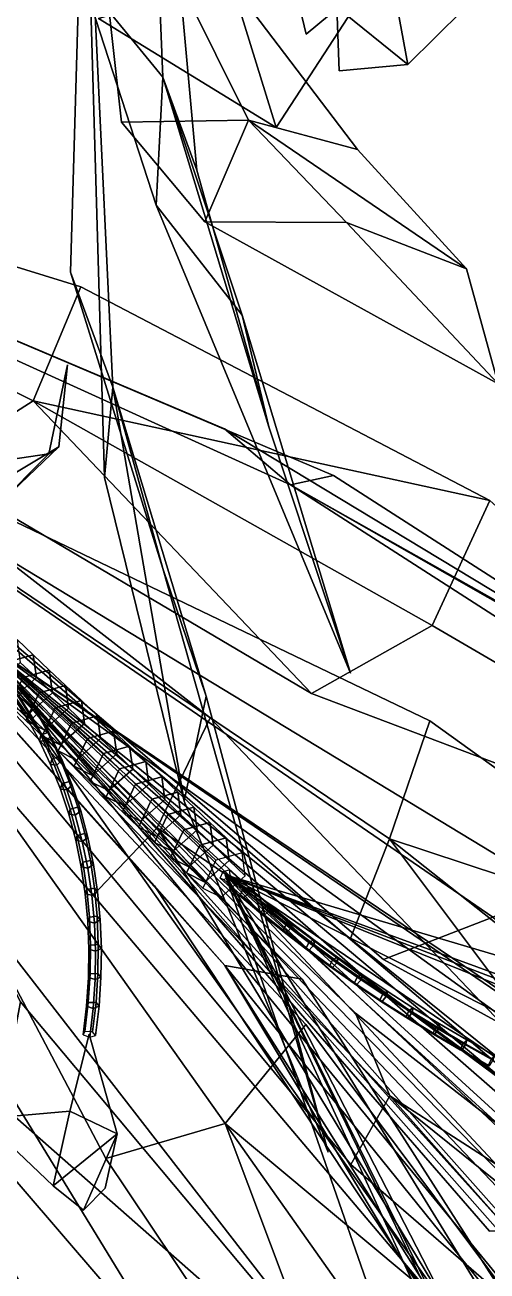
# Model space of a CAD drawing. Header units: metres. Extents: x -366 to 149, y -229 to 234.
# Drawn here: x -70.39 to -53.7, y -94.07 to -49.08 of the extents above; entities that cross this region are included whole.
import ezdxf

# ---------------------------------------------------------------- set-up
doc = ezdxf.new("R2010")
doc.units = ezdxf.units.M

msp = doc.modelspace()

# ---------------------------------------------------------------- linework, layer by layer
at = {"layer": 'coral-li_Intrnd', "color": 3}
for points in [[(-70.67, -71.2726, 577.8359), (-70.08979, -71.8225, 578.4525), (-71.0347, -72.08712, 579.1057), (-71.6149, -71.5372, 578.4891)], [(-70.558, -72.09415, 576.9979), (-69.9778, -72.644, 577.6146), (-70.08979, -71.8225, 578.4525), (-70.67, -71.2726, 577.8359)], [(-70.08979, -71.8225, 578.4525), (-69.5095, -72.3724, 579.0692), (-70.4544, -72.637, 579.7224), (-71.0347, -72.08712, 579.1057)], [(-69.9778, -72.644, 577.6146), (-69.3975, -73.1939, 578.2312), (-69.5095, -72.3724, 579.0692), (-70.08979, -71.8225, 578.4525)], [(-71.4327, -72.874, 577.1254), (-70.8524, -73.4239, 577.7421), (-69.9778, -72.644, 577.6146), (-70.558, -72.09415, 576.9979)], [(-69.5095, -72.3724, 579.0692), (-68.9292, -72.9224, 579.6858), (-69.8741, -73.1869, 580.339), (-70.4544, -72.637, 579.7224)], [(-69.3975, -73.1939, 578.2312), (-68.8173, -73.7438, 578.8478), (-68.9292, -72.9224, 579.6858), (-69.5095, -72.3724, 579.0692)], [(-70.4544, -72.637, 579.7224), (-69.8741, -73.1869, 580.339), (-70.3526, -74.1915, 579.8933), (-70.9329, -73.6416, 579.2767)], [(-70.8524, -73.4239, 577.7421), (-70.2722, -73.9738, 578.3587), (-69.3975, -73.1939, 578.2312), (-69.9778, -72.644, 577.6146)], [(-71.5131, -73.09177, 578.66), (-70.9329, -73.6416, 579.2767), (-70.2722, -73.9738, 578.3587), (-70.8524, -73.4239, 577.7421)], [(-69.8741, -73.1869, 580.339), (-69.2939, -73.7368, 580.9556), (-69.7724, -74.7415, 580.5099), (-70.3526, -74.1915, 579.8933)], [(-70.2722, -73.9738, 578.3587), (-69.6919, -74.5237, 578.9753), (-68.8173, -73.7438, 578.8478), (-69.3975, -73.1939, 578.2312)], [(-68.9292, -72.9224, 579.6858), (-68.349, -73.4723, 580.3024), (-69.2939, -73.7368, 580.9556), (-69.8741, -73.1869, 580.339)], [(-68.8173, -73.7438, 578.8478), (-68.237, -74.2937, 579.4645), (-68.349, -73.4723, 580.3024), (-68.9292, -72.9224, 579.6858)], [(-70.9329, -73.6416, 579.2767), (-70.3526, -74.1915, 579.8933), (-69.6919, -74.5237, 578.9753), (-70.2722, -73.9738, 578.3587)], [(-69.2939, -73.7368, 580.9556), (-68.7136, -74.2867, 581.5723), (-69.1921, -75.2914, 581.1266), (-69.7724, -74.7415, 580.5099)], [(-69.6919, -74.5237, 578.9753), (-69.1116, -75.07369, 579.592), (-68.237, -74.2937, 579.4645), (-68.8173, -73.7438, 578.8478)], [(-68.349, -73.4723, 580.3024), (-67.7687, -74.02222, 580.9191), (-68.7136, -74.2867, 581.5723), (-69.2939, -73.7368, 580.9556)], [(-68.237, -74.2937, 579.4645), (-67.6567, -74.8437, 580.0811), (-67.7687, -74.02222, 580.9191), (-68.349, -73.4723, 580.3024)], [(-70.3526, -74.1915, 579.8933), (-69.7724, -74.7415, 580.5099), (-69.1116, -75.07369, 579.592), (-69.6919, -74.5237, 578.9753)], [(-67.7687, -74.02222, 580.9191), (-67.1885, -74.5721, 581.5357), (-68.1334, -74.8366, 582.1889), (-68.7136, -74.2867, 581.5723)], [(-67.6567, -74.8437, 580.0811), (-67.07654, -75.3936, 580.6978), (-67.1885, -74.5721, 581.5357), (-67.7687, -74.02222, 580.9191)], [(-68.7136, -74.2867, 581.5723), (-68.1334, -74.8366, 582.1889), (-68.6118, -75.8413, 581.7432), (-69.1921, -75.2914, 581.1266)], [(-69.1116, -75.07369, 579.592), (-68.5314, -75.6236, 580.2086), (-67.6567, -74.8437, 580.0811), (-68.237, -74.2937, 579.4645)], [(-67.1885, -74.5721, 581.5357), (-66.6082, -75.122, 582.1523), (-67.5531, -75.3865, 582.8055), (-68.1334, -74.8366, 582.1889)], [(-67.07654, -75.3936, 580.6978), (-66.4962, -75.9435, 581.3144), (-66.6082, -75.122, 582.1523), (-67.1885, -74.5721, 581.5357)], [(-69.7724, -74.7415, 580.5099), (-69.1921, -75.2914, 581.1266), (-68.5314, -75.6236, 580.2086), (-69.1116, -75.07369, 579.592)], [(-68.1334, -74.8366, 582.1889), (-67.5531, -75.3865, 582.8055), (-68.03164, -76.3912, 582.3599), (-68.6118, -75.8413, 581.7432)], [(-68.5314, -75.6236, 580.2086), (-67.9511, -76.1735, 580.8253), (-67.07654, -75.3936, 580.6978), (-67.6567, -74.8437, 580.0811)], [(-66.6082, -75.122, 582.1523), (-66.02802, -75.6719, 582.769), (-66.9729, -75.9365, 583.4222), (-67.5531, -75.3865, 582.8055)], [(-66.4962, -75.9435, 581.3144), (-65.916, -76.4934, 581.931), (-66.02802, -75.6719, 582.769), (-66.6082, -75.122, 582.1523)], [(-69.1921, -75.2914, 581.1266), (-68.6118, -75.8413, 581.7432), (-67.9511, -76.1735, 580.8253), (-68.5314, -75.6236, 580.2086)], [(-67.5531, -75.3865, 582.8055), (-66.9729, -75.9365, 583.4222), (-67.4513, -76.9411, 582.9765), (-68.03164, -76.3912, 582.3599)], [(-67.9511, -76.1735, 580.8253), (-67.3709, -76.7234, 581.4419), (-66.4962, -75.9435, 581.3144), (-67.07654, -75.3936, 580.6978)], [(-68.6118, -75.8413, 581.7432), (-68.03164, -76.3912, 582.3599), (-67.3709, -76.7234, 581.4419), (-67.9511, -76.1735, 580.8253)], [(-66.9729, -75.9365, 583.4222), (-66.3926, -76.4864, 584.0388), (-66.8711, -77.491, 583.5931), (-67.4513, -76.9411, 582.9765)], [(-67.3709, -76.7234, 581.4419), (-66.7906, -77.2733, 582.0585), (-65.916, -76.4934, 581.931), (-66.4962, -75.9435, 581.3144)], [(-66.02802, -75.6719, 582.769), (-65.4477, -76.2218, 583.3856), (-66.3926, -76.4864, 584.0388), (-66.9729, -75.9365, 583.4222)], [(-65.916, -76.4934, 581.931), (-65.3357, -77.04335, 582.5477), (-65.4477, -76.2218, 583.3856), (-66.02802, -75.6719, 582.769)], [(-68.03164, -76.3912, 582.3599), (-67.4513, -76.9411, 582.9765), (-66.7906, -77.2733, 582.0585), (-67.3709, -76.7234, 581.4419)], [(-65.4477, -76.2218, 583.3856), (-64.8675, -76.7717, 584.0023), (-65.8124, -77.03632, 584.6555), (-66.3926, -76.4864, 584.0388)], [(-65.3357, -77.04335, 582.5477), (-64.7555, -77.5932, 583.1643), (-64.8675, -76.7717, 584.0023), (-65.4477, -76.2218, 583.3856)], [(-66.3926, -76.4864, 584.0388), (-65.8124, -77.03632, 584.6555), (-66.2908, -78.04097, 584.2098), (-66.8711, -77.491, 583.5931)], [(-66.7906, -77.2733, 582.0585), (-66.2104, -77.8232, 582.6752), (-65.3357, -77.04335, 582.5477), (-65.916, -76.4934, 581.931)], [(-64.8675, -76.7717, 584.0023), (-64.2872, -77.3216, 584.6189), (-65.2321, -77.5862, 585.2721), (-65.8124, -77.03632, 584.6555)], [(-64.7555, -77.5932, 583.1643), (-64.1752, -78.1431, 583.7809), (-64.2872, -77.3216, 584.6189), (-64.8675, -76.7717, 584.0023)], [(-67.4513, -76.9411, 582.9765), (-66.8711, -77.491, 583.5931), (-66.2104, -77.8232, 582.6752), (-66.7906, -77.2733, 582.0585)], [(-65.8124, -77.03632, 584.6555), (-65.2321, -77.5862, 585.2721), (-65.7106, -78.5908, 584.8264), (-66.2908, -78.04097, 584.2098)], [(-66.2104, -77.8232, 582.6752), (-65.6301, -78.3731, 583.2918), (-64.7555, -77.5932, 583.1643), (-65.3357, -77.04335, 582.5477)], [(-64.2872, -77.3216, 584.6189), (-63.707, -77.8716, 585.2355), (-64.6519, -78.1361, 585.8887), (-65.2321, -77.5862, 585.2721)], [(-64.1752, -78.1431, 583.7809), (-63.595, -78.693, 584.3976), (-63.707, -77.8716, 585.2355), (-64.2872, -77.3216, 584.6189)], [(-66.8711, -77.491, 583.5931), (-66.2908, -78.04097, 584.2098), (-65.6301, -78.3731, 583.2918), (-66.2104, -77.8232, 582.6752)], [(-65.2321, -77.5862, 585.2721), (-64.6519, -78.1361, 585.8887), (-65.1303, -79.1407, 585.4431), (-65.7106, -78.5908, 584.8264)], [(-65.6301, -78.3731, 583.2918), (-65.04992, -78.923, 583.9084), (-64.1752, -78.1431, 583.7809), (-64.7555, -77.5932, 583.1643)], [(-66.2908, -78.04097, 584.2098), (-65.7106, -78.5908, 584.8264), (-65.04992, -78.923, 583.9084), (-65.6301, -78.3731, 583.2918)], [(-64.6519, -78.1361, 585.8887), (-64.07166, -78.686, 586.5054), (-64.5501, -79.6907, 586.0597), (-65.1303, -79.1407, 585.4431)], [(-65.04992, -78.923, 583.9084), (-64.4696, -79.4729, 584.5251), (-63.595, -78.693, 584.3976), (-64.1752, -78.1431, 583.7809)], [(-63.707, -77.8716, 585.2355), (-63.1267, -78.4215, 585.8522), (-64.07166, -78.686, 586.5054), (-64.6519, -78.1361, 585.8887)], [(-63.595, -78.693, 584.3976), (-63.01476, -79.243, 585.0142), (-63.1267, -78.4215, 585.8522), (-63.707, -77.8716, 585.2355)], [(-65.7106, -78.5908, 584.8264), (-65.1303, -79.1407, 585.4431), (-64.4696, -79.4729, 584.5251), (-65.04992, -78.923, 583.9084)], [(-64.07166, -78.686, 586.5054), (-63.4914, -79.2359, 587.122), (-63.9698, -80.2406, 586.6763), (-64.5501, -79.6907, 586.0597)], [(-64.4696, -79.4729, 584.5251), (-63.8894, -80.0229, 585.1417), (-63.01476, -79.243, 585.0142), (-63.595, -78.693, 584.3976)], [(-63.1267, -78.4215, 585.8522), (-62.5464, -78.9714, 586.4688), (-63.4914, -79.2359, 587.122), (-64.07166, -78.686, 586.5054)], [(-63.01476, -79.243, 585.0142), (-62.4345, -79.7929, 585.6309), (-62.5464, -78.9714, 586.4688), (-63.1267, -78.4215, 585.8522)], [(-65.1303, -79.1407, 585.4431), (-64.5501, -79.6907, 586.0597), (-63.8894, -80.0229, 585.1417), (-64.4696, -79.4729, 584.5251)], [(-63.8894, -80.0229, 585.1417), (-63.3091, -80.5728, 585.7584), (-62.4345, -79.7929, 585.6309), (-63.01476, -79.243, 585.0142)], [(-64.5501, -79.6907, 586.0597), (-63.9698, -80.2406, 586.6763), (-63.3091, -80.5728, 585.7584), (-63.8894, -80.0229, 585.1417)]]:
    msp.add_3dface(points, dxfattribs=at)
at = {"layer": 'coral-li_Leaf', "color": 3}
for points in [[(-60.2388, -49.4139, 459.0609), (-58.1954, -47.7212, 465.1097), (-61.4008, -44.5417, 462.4801)], [(-60.2388, -49.4139, 459.0609), (-61.4008, -44.5417, 462.4801), (-58.1954, -47.7212, 465.1097)], [(-59.1251, -48.4351, 470.1806), (-56.565, -50.5061, 470.4707), (-57.3336, -46.3254, 471.5539)], [(-59.1251, -48.4351, 470.1806), (-57.3336, -46.3254, 471.5539), (-56.565, -50.5061, 470.4707)], [(-57.3336, -46.3254, 471.5539), (-56.565, -50.5061, 470.4707), (-54.5665, -48.5393, 471.1209)], [(-57.3336, -46.3254, 471.5539), (-54.5665, -48.5393, 471.1209), (-56.565, -50.5061, 470.4707)], [(-59.04456, -50.7412, 467.1151), (-56.565, -50.5061, 470.4707), (-59.1251, -48.4351, 470.1806)], [(-59.04456, -50.7412, 467.1151), (-59.1251, -48.4351, 470.1806), (-56.565, -50.5061, 470.4707)], [(-68.8495, -61.3504, 585.2458), (-69.1707, -64.314, 587.3844), (-69.5267, -64.5682, 584.5156)], [(-68.8495, -61.3504, 585.2458), (-69.5267, -64.5682, 584.5156), (-69.1707, -64.314, 587.3844)], [(-71.4073, -66.4395, 585.0803), (-69.1707, -64.314, 587.3844), (-71.255, -65.5593, 588.0844)], [(-71.4073, -66.4395, 585.0803), (-71.255, -65.5593, 588.0844), (-69.1707, -64.314, 587.3844)], [(-69.5267, -64.5682, 584.5156), (-69.1707, -64.314, 587.3844), (-71.4073, -66.4395, 585.0803)], [(-69.5267, -64.5682, 584.5156), (-71.4073, -66.4395, 585.0803), (-69.1707, -64.314, 587.3844)], [(-69.5267, -64.5682, 584.5156), (-71.4073, -66.4395, 585.0803), (-71.9766, -64.9204, 581.4937)], [(-69.5267, -64.5682, 584.5156), (-71.9766, -64.9204, 581.4937), (-71.4073, -66.4395, 585.0803)], [(-68.7695, -88.297, 589.7798), (-67.06396, -89.1099, 587.9804), (-68.06624, -85.5118, 587.3576)], [(-68.7695, -88.297, 589.7798), (-68.06624, -85.5118, 587.3576), (-67.06396, -89.1099, 587.9804)], [(-71.9269, -88.5757, 590.4524), (-69.3697, -90.993, 590.1849), (-68.7695, -88.297, 589.7798)], [(-71.9269, -88.5757, 590.4524), (-68.7695, -88.297, 589.7798), (-69.3697, -90.993, 590.1849)], [(-68.7695, -88.297, 589.7798), (-69.3697, -90.993, 590.1849), (-67.06396, -89.1099, 587.9804)], [(-68.7695, -88.297, 589.7798), (-67.06396, -89.1099, 587.9804), (-69.3697, -90.993, 590.1849)], [(-67.06396, -89.1099, 587.9804), (-69.3697, -90.993, 590.1849), (-68.279, -91.8608, 588.1935)], [(-67.06396, -89.1099, 587.9804), (-68.279, -91.8608, 588.1935), (-69.3697, -90.993, 590.1849)], [(-68.279, -91.8608, 588.1935), (-67.492, -91.07209, 585.4099), (-67.06396, -89.1099, 587.9804)], [(-68.279, -91.8608, 588.1935), (-67.06396, -89.1099, 587.9804), (-67.492, -91.07209, 585.4099)]]:
    msp.add_3dface(points, dxfattribs=at)
at = {"layer": 'coral-li_Mrstm', "color": 3}
for points in [[(-73.00179, -51.4173, 488.0922), (-76.3742, -52.9834, 485.5455), (-66.1579, -32.6034, 451.2766)], [(-73.00179, -51.4173, 488.0922), (-66.1579, -32.6034, 451.2766), (-76.3742, -52.9834, 485.5455)], [(-66.1579, -32.6034, 451.2766), (-70.5356, -47.7057, 489.248), (-73.00179, -51.4173, 488.0922)], [(-66.1579, -32.6034, 451.2766), (-73.00179, -51.4173, 488.0922), (-70.5356, -47.7057, 489.248)], [(-66.1579, -32.6034, 451.2766), (-68.2975, -47.434, 489.5461), (-65.4156, -50.9718, 488.9361)], [(-66.1579, -32.6034, 451.2766), (-65.4156, -50.9718, 488.9361), (-68.2975, -47.434, 489.5461)], [(-65.4156, -50.9718, 488.9361), (-64.1867, -54.3221, 486.1835), (-66.1579, -32.6034, 451.2766)], [(-65.4156, -50.9718, 488.9361), (-66.1579, -32.6034, 451.2766), (-64.1867, -54.3221, 486.1835)], [(-80.3728, -49.8731, 513.2079), (-82.2827, -45.8506, 512.513), (-68.236, -40.6072, 474.1819)], [(-80.3728, -49.8731, 513.2079), (-68.236, -40.6072, 474.1819), (-82.2827, -45.8506, 512.513)], [(-78.3357, -60.3917, 509.7172), (-82.2043, -60.4831, 507.4071), (-68.236, -40.6072, 474.1819)], [(-78.3357, -60.3917, 509.7172), (-68.236, -40.6072, 474.1819), (-82.2043, -60.4831, 507.4071)], [(-68.236, -40.6072, 474.1819), (-76.5679, -52.4059, 512.6584), (-80.3728, -49.8731, 513.2079)], [(-68.236, -40.6072, 474.1819), (-80.3728, -49.8731, 513.2079), (-76.5679, -52.4059, 512.6584)], [(-68.236, -40.6072, 474.1819), (-74.7082, -57.8304, 510.9317), (-78.3357, -60.3917, 509.7172)], [(-68.236, -40.6072, 474.1819), (-78.3357, -60.3917, 509.7172), (-74.7082, -57.8304, 510.9317)], [(-68.236, -40.6072, 474.1819), (-71.7676, -49.1833, 514.22), (-70.5282, -45.03716, 515.7909)], [(-68.236, -40.6072, 474.1819), (-70.5282, -45.03716, 515.7909), (-71.7676, -49.1833, 514.22)], [(-68.236, -40.6072, 474.1819), (-68.7412, -58.01104, 511.4099), (-67.2131, -62.1547, 510.1103)], [(-68.236, -40.6072, 474.1819), (-67.2131, -62.1547, 510.1103), (-68.7412, -58.01104, 511.4099)], [(-68.236, -40.6072, 474.1819), (-66.8964, -52.5861, 513.4729), (-62.3149, -52.5218, 513.9207)], [(-68.236, -40.6072, 474.1819), (-62.3149, -52.5218, 513.9207), (-66.8964, -52.5861, 513.4729)], [(-62.3149, -52.5218, 513.9207), (-58.3842, -53.5729, 511.9828), (-68.236, -40.6072, 474.1819)], [(-62.3149, -52.5218, 513.9207), (-68.236, -40.6072, 474.1819), (-58.3842, -53.5729, 511.9828)], [(-67.2131, -62.1547, 510.1103), (-67.5179, -65.4167, 507.0156), (-68.236, -40.6072, 474.1819)], [(-67.2131, -62.1547, 510.1103), (-68.236, -40.6072, 474.1819), (-67.5179, -65.4167, 507.0156)], [(-68.2975, -47.434, 489.5461), (-65.6529, -55.5824, 510.6965), (-65.4156, -50.9718, 488.9361)], [(-68.2975, -47.434, 489.5461), (-65.4156, -50.9718, 488.9361), (-65.6529, -55.5824, 510.6965)], [(-67.7336, -48.8467, 512.8614), (-61.3188, -52.7794, 546.1642), (-62.9606, -47.4474, 514.0696)], [(-67.7336, -48.8467, 512.8614), (-62.9606, -47.4474, 514.0696), (-61.3188, -52.7794, 546.1642)], [(-62.9606, -47.4474, 514.0696), (-61.3188, -52.7794, 546.1642), (-58.03268, -47.7307, 512.7156)], [(-62.9606, -47.4474, 514.0696), (-58.03268, -47.7307, 512.7156), (-61.3188, -52.7794, 546.1642)], [(-93.856, -50.6652, 553.7053), (-68.3681, -58.5329, 584.9709), (-70.09365, -62.6559, 586.0745)], [(-93.856, -50.6652, 553.7053), (-70.09365, -62.6559, 586.0745), (-68.3681, -58.5329, 584.9709)], [(-70.09365, -62.6559, 586.0745), (-73.8574, -65.06144, 586.6732), (-93.856, -50.6652, 553.7053)], [(-70.09365, -62.6559, 586.0745), (-93.856, -50.6652, 553.7053), (-73.8574, -65.06144, 586.6732)], [(-93.856, -50.6652, 553.7053), (-67.9301, -80.4984, 564.9705), (-65.6093, -78.06415, 568.1141)], [(-93.856, -50.6652, 553.7053), (-65.6093, -78.06415, 568.1141), (-67.9301, -80.4984, 564.9705)], [(-65.6093, -78.06415, 568.1141), (-63.6992, -74.09329, 569.0602), (-93.856, -50.6652, 553.7053)], [(-65.6093, -78.06415, 568.1141), (-93.856, -50.6652, 553.7053), (-63.6992, -74.09329, 569.0602)], [(-93.856, -50.6652, 553.7053), (-59.2478, -65.3514, 570.3082), (-60.7969, -65.6782, 574.6312)], [(-93.856, -50.6652, 553.7053), (-60.7969, -65.6782, 574.6312), (-59.2478, -65.3514, 570.3082)], [(-60.7969, -65.6782, 574.6312), (-63.182, -63.659, 577.8785), (-93.856, -50.6652, 553.7053)], [(-60.7969, -65.6782, 574.6312), (-93.856, -50.6652, 553.7053), (-63.182, -63.659, 577.8785)], [(-65.6529, -55.5824, 510.6965), (-62.5447, -59.5648, 509.8731), (-65.4156, -50.9718, 488.9361)], [(-65.6529, -55.5824, 510.6965), (-65.4156, -50.9718, 488.9361), (-62.5447, -59.5648, 509.8731)], [(-65.4156, -50.9718, 488.9361), (-62.5447, -59.5648, 509.8731), (-61.5807, -63.5841, 506.8541)], [(-65.4156, -50.9718, 488.9361), (-61.5807, -63.5841, 506.8541), (-62.5447, -59.5648, 509.8731)], [(-65.4156, -50.9718, 488.9361), (-61.5807, -63.5841, 506.8541), (-64.1867, -54.3221, 486.1835)], [(-65.4156, -50.9718, 488.9361), (-64.1867, -54.3221, 486.1835), (-61.5807, -63.5841, 506.8541)], [(-66.8964, -52.5861, 513.4729), (-63.8884, -56.1855, 535.8052), (-62.3149, -52.5218, 513.9207)], [(-66.8964, -52.5861, 513.4729), (-62.3149, -52.5218, 513.9207), (-63.8884, -56.1855, 535.8052)], [(-63.8884, -56.1855, 535.8052), (-58.7819, -56.2155, 536.1539), (-62.3149, -52.5218, 513.9207)], [(-63.8884, -56.1855, 535.8052), (-62.3149, -52.5218, 513.9207), (-58.7819, -56.2155, 536.1539)], [(-62.3149, -52.5218, 513.9207), (-58.7819, -56.2155, 536.1539), (-54.438, -57.8832, 534.0214)], [(-62.3149, -52.5218, 513.9207), (-54.438, -57.8832, 534.0214), (-58.7819, -56.2155, 536.1539)], [(-62.3149, -52.5218, 513.9207), (-54.438, -57.8832, 534.0214), (-58.3842, -53.5729, 511.9828)], [(-62.3149, -52.5218, 513.9207), (-58.3842, -53.5729, 511.9828), (-54.438, -57.8832, 534.0214)], [(-65.6529, -55.5824, 510.6965), (-58.6382, -72.4774, 539.5243), (-62.5447, -59.5648, 509.8731)], [(-65.6529, -55.5824, 510.6965), (-62.5447, -59.5648, 509.8731), (-58.6382, -72.4774, 539.5243)], [(-63.8884, -56.1855, 535.8052), (-53.3056, -62.03422, 567.7346), (-58.7819, -56.2155, 536.1539)], [(-63.8884, -56.1855, 535.8052), (-58.7819, -56.2155, 536.1539), (-53.3056, -62.03422, 567.7346)], [(-58.7819, -56.2155, 536.1539), (-53.3056, -62.03422, 567.7346), (-54.438, -57.8832, 534.0214)], [(-58.7819, -56.2155, 536.1539), (-54.438, -57.8832, 534.0214), (-53.3056, -62.03422, 567.7346)], [(-68.7412, -58.01104, 511.4099), (-65.4122, -68.7027, 531.293), (-67.2131, -62.1547, 510.1103)], [(-68.7412, -58.01104, 511.4099), (-67.2131, -62.1547, 510.1103), (-65.4122, -68.7027, 531.293)], [(-68.3681, -58.5329, 584.9709), (-53.6034, -66.2499, 600.5652), (-70.09365, -62.6559, 586.0745)], [(-68.3681, -58.5329, 584.9709), (-70.09365, -62.6559, 586.0745), (-53.6034, -66.2499, 600.5652)], [(-62.5447, -59.5648, 509.8731), (-58.6382, -72.4774, 539.5243), (-61.5807, -63.5841, 506.8541)], [(-62.5447, -59.5648, 509.8731), (-61.5807, -63.5841, 506.8541), (-58.6382, -72.4774, 539.5243)], [(-82.6214, -61.3124, 565.6448), (-57.4443, -82.8174, 589.9907), (-53.4905, -81.2939, 588.1906)], [(-82.6214, -61.3124, 565.6448), (-53.4905, -81.2939, 588.1906), (-57.4443, -82.8174, 589.9907)], [(-53.4905, -81.2939, 588.1906), (-51.2843, -80.3074, 584.3865), (-82.6214, -61.3124, 565.6448)], [(-53.4905, -81.2939, 588.1906), (-82.6214, -61.3124, 565.6448), (-51.2843, -80.3074, 584.3865)], [(-82.6214, -61.3124, 565.6448), (-58.6506, -82.08884, 591.7755), (-57.2276, -78.4639, 594.231)], [(-82.6214, -61.3124, 565.6448), (-57.2276, -78.4639, 594.231), (-58.6506, -82.08884, 591.7755)], [(-57.2276, -78.4639, 594.231), (-55.7686, -74.2036, 594.0493), (-82.6214, -61.3124, 565.6448)], [(-57.2276, -78.4639, 594.231), (-82.6214, -61.3124, 565.6448), (-55.7686, -74.2036, 594.0493)], [(-82.6214, -61.3124, 565.6448), (-60.3746, -83.5338, 592.1091), (-63.165, -83.03976, 595.7373)], [(-82.6214, -61.3124, 565.6448), (-63.165, -83.03976, 595.7373), (-60.3746, -83.5338, 592.1091)], [(-63.165, -83.03976, 595.7373), (-65.7124, -80.1627, 598.0921), (-82.6214, -61.3124, 565.6448)], [(-63.165, -83.03976, 595.7373), (-82.6214, -61.3124, 565.6448), (-65.7124, -80.1627, 598.0921)], [(-82.6214, -61.3124, 565.6448), (-60.2499, -85.169, 590.5336), (-63.1529, -88.7405, 590.642)], [(-82.6214, -61.3124, 565.6448), (-63.1529, -88.7405, 590.642), (-60.2499, -85.169, 590.5336)], [(-63.1529, -88.7405, 590.642), (-67.4665, -90.00495, 590.9656), (-82.6214, -61.3124, 565.6448)], [(-63.1529, -88.7405, 590.642), (-82.6214, -61.3124, 565.6448), (-67.4665, -90.00495, 590.9656)], [(-82.6214, -61.3124, 565.6448), (-58.4477, -84.7498, 589.2115), (-57.2078, -87.7411, 585.939)], [(-82.6214, -61.3124, 565.6448), (-57.2078, -87.7411, 585.939), (-58.4477, -84.7498, 589.2115)], [(-57.2078, -87.7411, 585.939), (-58.6232, -90.2206, 582.452), (-82.6214, -61.3124, 565.6448)], [(-57.2078, -87.7411, 585.939), (-82.6214, -61.3124, 565.6448), (-58.6232, -90.2206, 582.452)], [(-67.2131, -62.1547, 510.1103), (-64.6413, -77.1067, 526.3784), (-67.5179, -65.4167, 507.0156)], [(-67.2131, -62.1547, 510.1103), (-67.5179, -65.4167, 507.0156), (-64.6413, -77.1067, 526.3784)], [(-65.4122, -68.7027, 531.293), (-63.8412, -73.3133, 529.7203), (-67.2131, -62.1547, 510.1103)], [(-65.4122, -68.7027, 531.293), (-67.2131, -62.1547, 510.1103), (-63.8412, -73.3133, 529.7203)], [(-67.2131, -62.1547, 510.1103), (-63.8412, -73.3133, 529.7203), (-64.6413, -77.1067, 526.3784)], [(-67.2131, -62.1547, 510.1103), (-64.6413, -77.1067, 526.3784), (-63.8412, -73.3133, 529.7203)], [(-70.09365, -62.6559, 586.0745), (-60.04565, -73.2158, 602.8778), (-73.8574, -65.06144, 586.6732)], [(-70.09365, -62.6559, 586.0745), (-73.8574, -65.06144, 586.6732), (-60.04565, -73.2158, 602.8778)], [(-53.6034, -66.2499, 600.5652), (-55.6868, -70.7599, 601.7972), (-70.09365, -62.6559, 586.0745)], [(-53.6034, -66.2499, 600.5652), (-70.09365, -62.6559, 586.0745), (-55.6868, -70.7599, 601.7972)], [(-70.09365, -62.6559, 586.0745), (-55.6868, -70.7599, 601.7972), (-60.04565, -73.2158, 602.8778)], [(-70.09365, -62.6559, 586.0745), (-60.04565, -73.2158, 602.8778), (-55.6868, -70.7599, 601.7972)], [(-60.7969, -65.6782, 574.6312), (-46.4063, -73.7978, 589.5245), (-63.182, -63.659, 577.8785)], [(-60.7969, -65.6782, 574.6312), (-63.182, -63.659, 577.8785), (-46.4063, -73.7978, 589.5245)], [(-59.2478, -65.3514, 570.3082), (-42.2837, -76.2314, 581.0124), (-60.7969, -65.6782, 574.6312)], [(-59.2478, -65.3514, 570.3082), (-60.7969, -65.6782, 574.6312), (-42.2837, -76.2314, 581.0124)], [(-42.2837, -76.2314, 581.0124), (-44.06187, -76.4229, 585.8082), (-60.7969, -65.6782, 574.6312)], [(-42.2837, -76.2314, 581.0124), (-60.7969, -65.6782, 574.6312), (-44.06187, -76.4229, 585.8082)], [(-60.7969, -65.6782, 574.6312), (-44.06187, -76.4229, 585.8082), (-46.4063, -73.7978, 589.5245)], [(-60.7969, -65.6782, 574.6312), (-46.4063, -73.7978, 589.5245), (-44.06187, -76.4229, 585.8082)], [(-53.6034, -66.2499, 600.5652), (-35.6667, -82.4356, 624.6897), (-55.6868, -70.7599, 601.7972)], [(-53.6034, -66.2499, 600.5652), (-55.6868, -70.7599, 601.7972), (-35.6667, -82.4356, 624.6897)], [(-65.4122, -68.7027, 531.293), (-59.4427, -89.7763, 557.4838), (-63.8412, -73.3133, 529.7203)], [(-65.4122, -68.7027, 531.293), (-63.8412, -73.3133, 529.7203), (-59.4427, -89.7763, 557.4838)], [(-72.4373, -70.964, 576.468), (-45.8169, -93.2867, 598.4252), (-46.8783, -91.5283, 602.5454)], [(-72.4373, -70.964, 576.468), (-46.8783, -91.5283, 602.5454), (-45.8169, -93.2867, 598.4252)], [(-46.8783, -91.5283, 602.5454), (-47.8071, -87.7645, 604.8436), (-72.4373, -70.964, 576.468)], [(-46.8783, -91.5283, 602.5454), (-72.4373, -70.964, 576.468), (-47.8071, -87.7645, 604.8436)], [(-72.4373, -70.964, 576.468), (-46.3768, -89.7876, 602.0726), (-49.4861, -92.4546, 604.1733)], [(-72.4373, -70.964, 576.468), (-49.4861, -92.4546, 604.1733), (-46.3768, -89.7876, 602.0726)], [(-49.4861, -92.4546, 604.1733), (-53.6144, -92.6256, 605.9731), (-72.4373, -70.964, 576.468)], [(-49.4861, -92.4546, 604.1733), (-72.4373, -70.964, 576.468), (-53.6144, -92.6256, 605.9731)], [(-72.4373, -70.964, 576.468), (-50.468, -91.00504, 604.8367), (-50.6089, -95.1459, 602.8298)], [(-72.4373, -70.964, 576.468), (-50.6089, -95.1459, 602.8298), (-50.468, -91.00504, 604.8367)], [(-50.6089, -95.1459, 602.8298), (-53.2011, -98.1347, 600.6713), (-72.4373, -70.964, 576.468)], [(-50.6089, -95.1459, 602.8298), (-72.4373, -70.964, 576.468), (-53.2011, -98.1347, 600.6713)], [(-72.4373, -70.964, 576.468), (-52.4748, -95.2679, 602.9235), (-48.7054, -95.9081, 600.359)], [(-72.4373, -70.964, 576.468), (-48.7054, -95.9081, 600.359), (-52.4748, -95.2679, 602.9235)], [(-48.7054, -95.9081, 600.359), (-47.1344, -96.7298, 596.2156), (-72.4373, -70.964, 576.468)], [(-48.7054, -95.9081, 600.359), (-72.4373, -70.964, 576.468), (-47.1344, -96.7298, 596.2156)], [(-72.4373, -70.964, 576.468), (-49.6426, -96.7249, 598.959), (-46.3885, -93.6949, 600.1525)], [(-72.4373, -70.964, 576.468), (-46.3885, -93.6949, 600.1525), (-49.6426, -96.7249, 598.959)], [(-46.3885, -93.6949, 600.1525), (-43.7418, -90.3393, 598.7221), (-72.4373, -70.964, 576.468)], [(-46.3885, -93.6949, 600.1525), (-72.4373, -70.964, 576.468), (-43.7418, -90.3393, 598.7221)], [(-55.6868, -70.7599, 601.7972), (-35.6667, -82.4356, 624.6897), (-60.04565, -73.2158, 602.8778)], [(-55.6868, -70.7599, 601.7972), (-60.04565, -73.2158, 602.8778), (-35.6667, -82.4356, 624.6897)], [(-63.8412, -73.3133, 529.7203), (-59.4427, -89.7763, 557.4838), (-64.6413, -77.1067, 526.3784)], [(-63.8412, -73.3133, 529.7203), (-64.6413, -77.1067, 526.3784), (-59.4427, -89.7763, 557.4838)], [(-65.6093, -78.06415, 568.1141), (-49.5071, -88.9745, 578.908), (-63.6992, -74.09329, 569.0602)], [(-65.6093, -78.06415, 568.1141), (-63.6992, -74.09329, 569.0602), (-49.5071, -88.9745, 578.908)], [(-57.2276, -78.4639, 594.231), (-43.5586, -82.9748, 611.1909), (-55.7686, -74.2036, 594.0493)], [(-57.2276, -78.4639, 594.231), (-55.7686, -74.2036, 594.0493), (-43.5586, -82.9748, 611.1909)], [(-67.9301, -80.4984, 564.9705), (-54.6208, -96.2117, 574.8034), (-65.6093, -78.06415, 568.1141)], [(-67.9301, -80.4984, 564.9705), (-65.6093, -78.06415, 568.1141), (-54.6208, -96.2117, 574.8034)], [(-54.6208, -96.2117, 574.8034), (-52.01594, -93.3753, 578.175), (-65.6093, -78.06415, 568.1141)], [(-54.6208, -96.2117, 574.8034), (-65.6093, -78.06415, 568.1141), (-52.01594, -93.3753, 578.175)], [(-65.6093, -78.06415, 568.1141), (-52.01594, -93.3753, 578.175), (-49.5071, -88.9745, 578.908)], [(-65.6093, -78.06415, 568.1141), (-49.5071, -88.9745, 578.908), (-52.01594, -93.3753, 578.175)], [(-58.6506, -82.08884, 591.7755), (-47.2577, -91.7501, 609.0264), (-57.2276, -78.4639, 594.231)], [(-58.6506, -82.08884, 591.7755), (-57.2276, -78.4639, 594.231), (-47.2577, -91.7501, 609.0264)], [(-47.2577, -91.7501, 609.0264), (-45.6292, -87.6377, 611.6021), (-57.2276, -78.4639, 594.231)], [(-47.2577, -91.7501, 609.0264), (-57.2276, -78.4639, 594.231), (-45.6292, -87.6377, 611.6021)], [(-57.2276, -78.4639, 594.231), (-45.6292, -87.6377, 611.6021), (-43.5586, -82.9748, 611.1909)], [(-57.2276, -78.4639, 594.231), (-43.5586, -82.9748, 611.1909), (-45.6292, -87.6377, 611.6021)], [(-63.1533, -79.7626, 586.3342), (-39.04503, -86.9124, 618.8418), (-40.5354, -91.1799, 619.7148)], [(-63.1533, -79.7626, 586.3342), (-40.5354, -91.1799, 619.7148), (-39.04503, -86.9124, 618.8418)], [(-40.5354, -91.1799, 619.7148), (-44.1477, -93.8584, 620.0117), (-63.1533, -79.7626, 586.3342)], [(-40.5354, -91.1799, 619.7148), (-63.1533, -79.7626, 586.3342), (-44.1477, -93.8584, 620.0117)], [(-63.1533, -79.7626, 586.3342), (-53.424, -99.8208, 620.8607), (-51.07893, -103.2482, 618.8738)], [(-63.1533, -79.7626, 586.3342), (-51.07893, -103.2482, 618.8738), (-53.424, -99.8208, 620.8607)], [(-51.07893, -103.2482, 618.8738), (-50.9841, -106.1824, 615.4543), (-63.1533, -79.7626, 586.3342)], [(-51.07893, -103.2482, 618.8738), (-63.1533, -79.7626, 586.3342), (-50.9841, -106.1824, 615.4543)], [(-63.1533, -79.7626, 586.3342), (-51.4925, -113.3107, 607.0133), (-46.9523, -112.6895, 606.5713)], [(-63.1533, -79.7626, 586.3342), (-46.9523, -112.6895, 606.5713), (-51.4925, -113.3107, 607.0133)], [(-46.9523, -112.6895, 606.5713), (-43.6244, -111.5259, 603.7638), (-63.1533, -79.7626, 586.3342)], [(-46.9523, -112.6895, 606.5713), (-63.1533, -79.7626, 586.3342), (-43.6244, -111.5259, 603.7638)], [(-63.1533, -79.7626, 586.3342), (-35.9017, -108.8654, 596.3069), (-33.82, -106.5443, 599.6942)], [(-63.1533, -79.7626, 586.3342), (-33.82, -106.5443, 599.6942), (-35.9017, -108.8654, 596.3069)], [(-33.82, -106.5443, 599.6942), (-32.1708, -102.5543, 600.9869), (-63.1533, -79.7626, 586.3342)], [(-33.82, -106.5443, 599.6942), (-63.1533, -79.7626, 586.3342), (-32.1708, -102.5543, 600.9869)], [(-63.1533, -79.7626, 586.3342), (-28.05219, -92.5866, 603.4377), (-29.7078, -93.2477, 607.6823)], [(-63.1533, -79.7626, 586.3342), (-29.7078, -93.2477, 607.6823), (-28.05219, -92.5866, 603.4377)], [(-29.7078, -93.2477, 607.6823), (-32.3449, -91.5822, 610.9354), (-63.1533, -79.7626, 586.3342)], [(-29.7078, -93.2477, 607.6823), (-63.1533, -79.7626, 586.3342), (-32.3449, -91.5822, 610.9354)], [(-72.664, -80.3014, 605.9701), (-56.7723, -100.7984, 628.1741), (-70.5458, -84.3487, 603.6611)], [(-72.664, -80.3014, 605.9701), (-70.5458, -84.3487, 603.6611), (-56.7723, -100.7984, 628.1741)], [(-63.165, -83.03976, 595.7373), (-56.879, -93.51, 614.33), (-65.7124, -80.1627, 598.0921)], [(-63.165, -83.03976, 595.7373), (-65.7124, -80.1627, 598.0921), (-56.879, -93.51, 614.33)], [(-57.4443, -82.8174, 589.9907), (-41.7376, -91.3946, 604.1492), (-53.4905, -81.2939, 588.1906)], [(-57.4443, -82.8174, 589.9907), (-53.4905, -81.2939, 588.1906), (-41.7376, -91.3946, 604.1492)], [(-77.6725, -82.7149, 575.3179), (-64.7719, -97.7304, 585.4636), (-74.4734, -81.8786, 572.2556)], [(-77.6725, -82.7149, 575.3179), (-74.4734, -81.8786, 572.2556), (-64.7719, -97.7304, 585.4636)], [(-73.2892, -98.7127, 590.1396), (-68.29, -98.2456, 589.1455), (-77.6725, -82.7149, 575.3179)], [(-73.2892, -98.7127, 590.1396), (-77.6725, -82.7149, 575.3179), (-68.29, -98.2456, 589.1455)], [(-77.6725, -82.7149, 575.3179), (-68.29, -98.2456, 589.1455), (-64.7719, -97.7304, 585.4636)], [(-77.6725, -82.7149, 575.3179), (-64.7719, -97.7304, 585.4636), (-68.29, -98.2456, 589.1455)], [(-60.3746, -83.5338, 592.1091), (-51.3054, -97.7245, 607.5073), (-63.165, -83.03976, 595.7373)], [(-60.3746, -83.5338, 592.1091), (-63.165, -83.03976, 595.7373), (-51.3054, -97.7245, 607.5073)], [(-51.3054, -97.7245, 607.5073), (-54.4055, -96.9963, 611.5146), (-63.165, -83.03976, 595.7373)], [(-51.3054, -97.7245, 607.5073), (-63.165, -83.03976, 595.7373), (-54.4055, -96.9963, 611.5146)], [(-63.165, -83.03976, 595.7373), (-54.4055, -96.9963, 611.5146), (-56.879, -93.51, 614.33)], [(-63.165, -83.03976, 595.7373), (-56.879, -93.51, 614.33), (-54.4055, -96.9963, 611.5146)], [(-70.5458, -84.3487, 603.6611), (-56.7723, -100.7984, 628.1741), (-71.2478, -88.04692, 600.1928)], [(-70.5458, -84.3487, 603.6611), (-71.2478, -88.04692, 600.1928), (-56.7723, -100.7984, 628.1741)], [(-58.4477, -84.7498, 589.2115), (-42.407, -97.2711, 599.5386), (-57.2078, -87.7411, 585.939)], [(-58.4477, -84.7498, 589.2115), (-57.2078, -87.7411, 585.939), (-42.407, -97.2711, 599.5386)], [(-60.2499, -85.169, 590.5336), (-48.3247, -101.1171, 601.6772), (-63.1529, -88.7405, 590.642)], [(-60.2499, -85.169, 590.5336), (-63.1529, -88.7405, 590.642), (-48.3247, -101.1171, 601.6772)], [(-57.2078, -87.7411, 585.939), (-43.05745, -103.7119, 592.2264), (-58.6232, -90.2206, 582.452)], [(-57.2078, -87.7411, 585.939), (-58.6232, -90.2206, 582.452), (-43.05745, -103.7119, 592.2264)], [(-42.407, -97.2711, 599.5386), (-41.2032, -100.6202, 595.8599), (-57.2078, -87.7411, 585.939)], [(-42.407, -97.2711, 599.5386), (-57.2078, -87.7411, 585.939), (-41.2032, -100.6202, 595.8599)], [(-57.2078, -87.7411, 585.939), (-41.2032, -100.6202, 595.8599), (-43.05745, -103.7119, 592.2264)], [(-57.2078, -87.7411, 585.939), (-43.05745, -103.7119, 592.2264), (-41.2032, -100.6202, 595.8599)], [(-63.1529, -88.7405, 590.642), (-56.571, -106.2528, 602.6765), (-67.4665, -90.00495, 590.9656)], [(-63.1529, -88.7405, 590.642), (-67.4665, -90.00495, 590.9656), (-56.571, -106.2528, 602.6765)], [(-48.3247, -101.1171, 601.6772), (-51.6858, -104.974, 601.8411), (-63.1529, -88.7405, 590.642)], [(-48.3247, -101.1171, 601.6772), (-63.1529, -88.7405, 590.642), (-51.6858, -104.974, 601.8411)], [(-63.1529, -88.7405, 590.642), (-51.6858, -104.974, 601.8411), (-56.571, -106.2528, 602.6765)], [(-63.1529, -88.7405, 590.642), (-56.571, -106.2528, 602.6765), (-51.6858, -104.974, 601.8411)], [(-54.4055, -96.9963, 611.5146), (-41.8727, -116.3787, 634.5025), (-56.879, -93.51, 614.33)], [(-54.4055, -96.9963, 611.5146), (-56.879, -93.51, 614.33), (-41.8727, -116.3787, 634.5025)], [(-54.6208, -96.2117, 574.8034), (-32.04298, -114.8226, 592.3978), (-52.01594, -93.3753, 578.175)], [(-54.6208, -96.2117, 574.8034), (-52.01594, -93.3753, 578.175), (-32.04298, -114.8226, 592.3978)]]:
    msp.add_3dface(points, dxfattribs=at)
at = {"layer": 'coral-li_Petiole', "color": 3}
for points in [[(-70.7836, -73.09316, 578.8495), (-70.2778, -73.8928, 579.5793), (-70.3234, -74.09391, 579.3906), (-70.8256, -73.2994, 578.6657)], [(-70.8256, -73.2994, 578.6657), (-70.3234, -74.09391, 579.3906), (-70.1012, -74.1075, 579.2216), (-70.6069, -73.3078, 578.4919)], [(-70.5386, -72.972, 578.791), (-70.02709, -73.7803, 579.5287), (-70.2778, -73.8928, 579.5793), (-70.7836, -73.09316, 578.8495)], [(-70.6069, -73.3078, 578.4919), (-70.1012, -74.1075, 579.2216), (-69.9162, -73.915, 579.3043), (-70.4278, -73.1067, 578.5666)], [(-70.4278, -73.1067, 578.5666), (-69.9162, -73.915, 579.3043), (-70.02709, -73.7803, 579.5287), (-70.5386, -72.972, 578.791)], [(-70.2778, -73.8928, 579.5793), (-69.8206, -74.7251, 580.3046), (-69.8694, -74.9207, 580.111), (-70.3234, -74.09391, 579.3906)], [(-70.3234, -74.09391, 579.3906), (-69.8694, -74.9207, 580.111), (-69.6439, -74.9398, 579.9469), (-70.1012, -74.1075, 579.2216)], [(-70.02709, -73.7803, 579.5287), (-69.5646, -74.6215, 580.262), (-69.8206, -74.7251, 580.3046), (-70.2778, -73.8928, 579.5793)], [(-70.1012, -74.1075, 579.2216), (-69.6439, -74.9398, 579.9469), (-69.4537, -74.7562, 580.0376), (-69.9162, -73.915, 579.3043)], [(-69.9162, -73.915, 579.3043), (-69.4537, -74.7562, 580.0376), (-69.5646, -74.6215, 580.262), (-70.02709, -73.7803, 579.5287)], [(-69.5646, -74.6215, 580.262), (-69.1523, -75.4937, 580.9891), (-69.4131, -75.588, 581.0237), (-69.8206, -74.7251, 580.3046)], [(-69.4537, -74.7562, 580.0376), (-69.04148, -75.6284, 580.7646), (-69.1523, -75.4937, 580.9891), (-69.5646, -74.6215, 580.262)], [(-69.8206, -74.7251, 580.3046), (-69.4131, -75.588, 581.0237), (-69.4648, -75.7779, 580.8253), (-69.8694, -74.9207, 580.111)], [(-69.8694, -74.9207, 580.111), (-69.4648, -75.7779, 580.8253), (-69.2364, -75.8027, 580.6661), (-69.6439, -74.9398, 579.9469)], [(-69.6439, -74.9398, 579.9469), (-69.2364, -75.8027, 580.6661), (-69.04148, -75.6284, 580.7646), (-69.4537, -74.7562, 580.0376)], [(-69.1523, -75.4937, 580.9891), (-68.7912, -76.3947, 581.7081), (-69.05621, -76.4794, 581.735), (-69.4131, -75.588, 581.0237)], [(-69.04148, -75.6284, 580.7646), (-68.6803, -76.5294, 581.4838), (-68.7912, -76.3947, 581.7081), (-69.1523, -75.4937, 580.9891)], [(-69.4131, -75.588, 581.0237), (-69.05621, -76.4794, 581.735), (-69.1104, -76.6634, 581.5317), (-69.4648, -75.7779, 580.8253)], [(-69.4648, -75.7779, 580.8253), (-69.1104, -76.6634, 581.5317), (-68.8795, -76.6941, 581.3773), (-69.2364, -75.8027, 580.6661)], [(-69.2364, -75.8027, 580.6661), (-68.8795, -76.6941, 581.3773), (-68.6803, -76.5294, 581.4838), (-69.04148, -75.6284, 580.7646)], [(-68.7912, -76.3947, 581.7081), (-68.4822, -77.3224, 582.4175), (-68.7508, -77.3972, 582.4366), (-69.05621, -76.4794, 581.735)], [(-68.6803, -76.5294, 581.4838), (-68.3713, -77.457, 582.1931), (-68.4822, -77.3224, 582.4175), (-68.7912, -76.3947, 581.7081)], [(-69.05621, -76.4794, 581.735), (-68.7508, -77.3972, 582.4366), (-68.8072, -77.575, 582.2286), (-69.1104, -76.6634, 581.5317)], [(-69.1104, -76.6634, 581.5317), (-68.8072, -77.575, 582.2286), (-68.5741, -77.6118, 582.0789), (-68.8795, -76.6941, 581.3773)], [(-68.8795, -76.6941, 581.3773), (-68.5741, -77.6118, 582.0789), (-68.3713, -77.457, 582.1931), (-68.6803, -76.5294, 581.4838)], [(-68.4822, -77.3224, 582.4175), (-68.2259, -78.2745, 583.1154), (-68.4976, -78.3391, 583.1269), (-68.7508, -77.3972, 582.4366)], [(-68.3713, -77.457, 582.1931), (-68.1151, -78.4091, 582.8911), (-68.2259, -78.2745, 583.1154), (-68.4822, -77.3224, 582.4175)], [(-68.7508, -77.3972, 582.4366), (-68.4976, -78.3391, 583.1269), (-68.5559, -78.5107, 582.9142), (-68.8072, -77.575, 582.2286)], [(-68.8072, -77.575, 582.2286), (-68.5559, -78.5107, 582.9142), (-68.3209, -78.5537, 582.7692), (-68.5741, -77.6118, 582.0789)], [(-68.5741, -77.6118, 582.0789), (-68.3209, -78.5537, 582.7692), (-68.1151, -78.4091, 582.8911), (-68.3713, -77.457, 582.1931)], [(-68.4976, -78.3391, 583.1269), (-68.2972, -79.3029, 583.8043), (-68.3571, -79.4681, 583.5869), (-68.5559, -78.5107, 582.9142)], [(-68.5559, -78.5107, 582.9142), (-68.3571, -79.4681, 583.5869), (-68.1206, -79.5175, 583.4466), (-68.3209, -78.5537, 582.7692)], [(-68.2259, -78.2745, 583.1154), (-68.02315, -79.2487, 583.8002), (-68.2972, -79.3029, 583.8043), (-68.4976, -78.3391, 583.1269)], [(-68.3209, -78.5537, 582.7692), (-68.1206, -79.5175, 583.4466), (-67.9123, -79.3834, 583.5759), (-68.1151, -78.4091, 582.8911)], [(-68.1151, -78.4091, 582.8911), (-67.9123, -79.3834, 583.5759), (-68.02315, -79.2487, 583.8002), (-68.2259, -78.2745, 583.1154)], [(-68.2972, -79.3029, 583.8043), (-68.1502, -80.2863, 584.467), (-68.2113, -80.4449, 584.2452), (-68.3571, -79.4681, 583.5869)], [(-68.3571, -79.4681, 583.5869), (-68.2113, -80.4449, 584.2452), (-67.9736, -80.5009, 584.1093), (-68.1206, -79.5175, 583.4466)], [(-68.02315, -79.2487, 583.8002), (-67.8742, -80.2427, 584.4703), (-68.1502, -80.2863, 584.467), (-68.2972, -79.3029, 583.8043)], [(-68.1206, -79.5175, 583.4466), (-67.9736, -80.5009, 584.1093), (-67.7634, -80.3774, 584.2459), (-67.9123, -79.3834, 583.5759)], [(-67.9123, -79.3834, 583.5759), (-67.7634, -80.3774, 584.2459), (-67.8742, -80.2427, 584.4703), (-68.02315, -79.2487, 583.8002)], [(-63.01528, -79.5779, 586.3632), (-62.3041, -80.2148, 587.0353), (-62.5148, -80.2828, 587.1938), (-63.2259, -79.6459, 586.5216)], [(-62.994, -79.7634, 586.165), (-62.2829, -80.4002, 586.8372), (-62.3041, -80.2148, 587.0353), (-63.01528, -79.5779, 586.3632)], [(-63.2259, -79.6459, 586.5216), (-62.5148, -80.2828, 587.1938), (-62.6253, -80.5148, 587.0908), (-63.3364, -79.878, 586.4186)], [(-63.3364, -79.878, 586.4186), (-62.6253, -80.5148, 587.0908), (-62.4803, -80.5846, 586.8713), (-63.1914, -79.9477, 586.1991)], [(-63.1914, -79.9477, 586.1991), (-62.4803, -80.5846, 586.8713), (-62.2829, -80.4002, 586.8372), (-62.994, -79.7634, 586.165)], [(-68.1502, -80.2863, 584.467), (-68.05698, -81.2868, 585.1135), (-68.1188, -81.4388, 584.8873), (-68.2113, -80.4449, 584.2452)], [(-68.2113, -80.4449, 584.2452), (-68.1188, -81.4388, 584.8873), (-67.8802, -81.5015, 584.7559), (-67.9736, -80.5009, 584.1093)], [(-67.8742, -80.2427, 584.4703), (-67.7796, -81.2542, 585.124), (-68.05698, -81.2868, 585.1135), (-68.1502, -80.2863, 584.467)], [(-67.9736, -80.5009, 584.1093), (-67.8802, -81.5015, 584.7559), (-67.6687, -81.3888, 584.8997), (-67.7634, -80.3774, 584.2459)], [(-67.7634, -80.3774, 584.2459), (-67.6687, -81.3888, 584.8997), (-67.7796, -81.2542, 585.124), (-67.8742, -80.2427, 584.4703)], [(-62.5148, -80.2828, 587.1938), (-61.7596, -80.9241, 587.8286), (-61.8701, -81.1561, 587.7256), (-62.6253, -80.5148, 587.0908)], [(-62.6253, -80.5148, 587.0908), (-61.8701, -81.1561, 587.7256), (-61.733, -81.2189, 587.499), (-62.4803, -80.5846, 586.8713)], [(-62.3041, -80.2148, 587.0353), (-61.5569, -80.8491, 587.663), (-61.7596, -80.9241, 587.8286), (-62.5148, -80.2828, 587.1938)], [(-62.4803, -80.5846, 586.8713), (-61.733, -81.2189, 587.499), (-61.5406, -81.03029, 587.4605), (-62.2829, -80.4002, 586.8372)], [(-62.2829, -80.4002, 586.8372), (-61.5406, -81.03029, 587.4605), (-61.5569, -80.8491, 587.663), (-62.3041, -80.2148, 587.0353)], [(-61.7596, -80.9241, 587.8286), (-60.9675, -81.5632, 588.4189), (-61.07802, -81.7952, 588.3159), (-61.8701, -81.1561, 587.7256)], [(-61.5569, -80.8491, 587.663), (-60.7732, -81.4813, 588.2467), (-60.9675, -81.5632, 588.4189), (-61.7596, -80.9241, 587.8286)], [(-61.5406, -81.03029, 587.4605), (-60.762, -81.6582, 588.0401), (-60.7732, -81.4813, 588.2467), (-61.5569, -80.8491, 587.663)], [(-68.05698, -81.2868, 585.1135), (-68.01756, -82.3022, 585.7423), (-68.07987, -82.4474, 585.5118), (-68.1188, -81.4388, 584.8873)], [(-67.7796, -81.2542, 585.124), (-67.7394, -82.2805, 585.7598), (-68.01756, -82.3022, 585.7423), (-68.05698, -81.2868, 585.1135)], [(-67.8802, -81.5015, 584.7559), (-67.8408, -82.5168, 585.3846), (-67.6286, -82.4152, 585.5354), (-67.6687, -81.3888, 584.8997)], [(-67.6687, -81.3888, 584.8997), (-67.6286, -82.4152, 585.5354), (-67.7394, -82.2805, 585.7598), (-67.7796, -81.2542, 585.124)], [(-61.8701, -81.1561, 587.7256), (-61.07802, -81.7952, 588.3159), (-60.9493, -81.8511, 588.0826), (-61.733, -81.2189, 587.499)], [(-61.733, -81.2189, 587.499), (-60.9493, -81.8511, 588.0826), (-60.762, -81.6582, 588.0401), (-61.5406, -81.03029, 587.4605)], [(-68.1188, -81.4388, 584.8873), (-68.07987, -82.4474, 585.5118), (-67.8408, -82.5168, 585.3846), (-67.8802, -81.5015, 584.7559)], [(-60.9675, -81.5632, 588.4189), (-60.1404, -82.1987, 588.9634), (-60.2509, -82.4307, 588.8605), (-61.07802, -81.7952, 588.3159)], [(-61.07802, -81.7952, 588.3159), (-60.2509, -82.4307, 588.8605), (-60.1309, -82.4797, 588.6211), (-60.9493, -81.8511, 588.0826)], [(-60.7732, -81.4813, 588.2467), (-59.9548, -82.1099, 588.7852), (-60.1404, -82.1987, 588.9634), (-60.9675, -81.5632, 588.4189)], [(-60.9493, -81.8511, 588.0826), (-60.1309, -82.4797, 588.6211), (-59.949, -82.2825, 588.5748), (-60.762, -81.6582, 588.0401)], [(-60.762, -81.6582, 588.0401), (-59.949, -82.2825, 588.5748), (-59.9548, -82.1099, 588.7852), (-60.7732, -81.4813, 588.2467)], [(-68.01756, -82.3022, 585.7423), (-68.03215, -83.3299, 586.3519), (-68.09454, -83.4682, 586.1172), (-68.07987, -82.4474, 585.5118)], [(-67.7394, -82.2805, 585.7598), (-67.7539, -83.3194, 586.3761), (-68.03215, -83.3299, 586.3519), (-68.01756, -82.3022, 585.7423)], [(-67.6286, -82.4152, 585.5354), (-67.643, -83.454, 586.1517), (-67.7539, -83.3194, 586.3761), (-67.7394, -82.2805, 585.7598)], [(-60.1404, -82.1987, 588.9634), (-59.2803, -82.829, 589.4609), (-59.3908, -83.06105, 589.3579), (-60.2509, -82.4307, 588.8605)], [(-59.9548, -82.1099, 588.7852), (-59.1039, -82.7333, 589.2769), (-59.2803, -82.829, 589.4609), (-60.1404, -82.1987, 588.9634)], [(-60.1309, -82.4797, 588.6211), (-59.28, -83.1031, 589.1129), (-59.1037, -82.9018, 589.063), (-59.949, -82.2825, 588.5748)], [(-59.949, -82.2825, 588.5748), (-59.1037, -82.9018, 589.063), (-59.1039, -82.7333, 589.2769), (-59.9548, -82.1099, 588.7852)], [(-68.07987, -82.4474, 585.5118), (-68.09454, -83.4682, 586.1172), (-67.8554, -83.5445, 585.9942), (-67.8408, -82.5168, 585.3846)], [(-67.8408, -82.5168, 585.3846), (-67.8554, -83.5445, 585.9942), (-67.643, -83.454, 586.1517), (-67.6286, -82.4152, 585.5354)], [(-60.2509, -82.4307, 588.8605), (-59.3908, -83.06105, 589.3579), (-59.28, -83.1031, 589.1129), (-60.1309, -82.4797, 588.6211)], [(-59.1039, -82.7333, 589.2769), (-58.2223, -83.3501, 589.7209), (-58.3893, -83.4526, 589.91), (-59.2803, -82.829, 589.4609)], [(-59.1037, -82.9018, 589.063), (-58.228, -83.5144, 589.5039), (-58.2223, -83.3501, 589.7209), (-59.1039, -82.7333, 589.2769)], [(-59.2803, -82.829, 589.4609), (-58.3893, -83.4526, 589.91), (-58.4998, -83.6846, 589.807), (-59.3908, -83.06105, 589.3579)], [(-59.3908, -83.06105, 589.3579), (-58.4998, -83.6846, 589.807), (-58.3985, -83.7199, 589.5568), (-59.28, -83.1031, 589.1129)], [(-59.28, -83.1031, 589.1129), (-58.3985, -83.7199, 589.5568), (-58.228, -83.5144, 589.5039), (-59.1037, -82.9018, 589.063)], [(-68.03215, -83.3299, 586.3519), (-68.1007, -84.3674, 586.9407), (-68.1628, -84.4988, 586.7019), (-68.09454, -83.4682, 586.1172)], [(-68.09454, -83.4682, 586.1172), (-68.1628, -84.4988, 586.7019), (-67.924, -84.582, 586.5829), (-67.8554, -83.5445, 585.9942)], [(-67.7539, -83.3194, 586.3761), (-67.8229, -84.3682, 586.9715), (-68.1007, -84.3674, 586.9407), (-68.03215, -83.3299, 586.3519)], [(-67.8554, -83.5445, 585.9942), (-67.924, -84.582, 586.5829), (-67.712, -84.5029, 586.7471), (-67.643, -83.454, 586.1517)], [(-67.643, -83.454, 586.1517), (-67.712, -84.5029, 586.7471), (-67.8229, -84.3682, 586.9715), (-67.7539, -83.3194, 586.3761)], [(-58.3893, -83.4526, 589.91), (-57.4695, -84.06802, 590.3097), (-57.58, -84.3, 590.2068), (-58.4998, -83.6846, 589.807)], [(-58.3985, -83.7199, 589.5568), (-57.4885, -84.3286, 589.952), (-57.324, -84.119, 589.8962), (-58.228, -83.5144, 589.5039)], [(-58.2223, -83.3501, 589.7209), (-57.3124, -83.9588, 590.116), (-57.4695, -84.06802, 590.3097), (-58.3893, -83.4526, 589.91)], [(-58.228, -83.5144, 589.5039), (-57.324, -84.119, 589.8962), (-57.3124, -83.9588, 590.116), (-58.2223, -83.3501, 589.7209)], [(-58.4998, -83.6846, 589.807), (-57.58, -84.3, 590.2068), (-57.4885, -84.3286, 589.952), (-58.3985, -83.7199, 589.5568)], [(-57.4695, -84.06802, 590.3097), (-56.5231, -84.6737, 590.6591), (-56.6336, -84.9057, 590.5561), (-57.58, -84.3, 590.2068)], [(-57.4885, -84.3286, 589.952), (-56.5522, -84.9277, 590.2973), (-56.394, -84.714, 590.239), (-57.324, -84.119, 589.8962)], [(-57.3124, -83.9588, 590.116), (-56.3761, -84.5579, 590.4614), (-56.5231, -84.6737, 590.6591), (-57.4695, -84.06802, 590.3097)], [(-57.324, -84.119, 589.8962), (-56.394, -84.714, 590.239), (-56.3761, -84.5579, 590.4614), (-57.3124, -83.9588, 590.116)], [(-68.1007, -84.3674, 586.9407), (-68.223, -85.4123, 587.5073), (-68.2845, -85.5367, 587.2647), (-68.1628, -84.4988, 586.7019)], [(-68.1628, -84.4988, 586.7019), (-68.2845, -85.5367, 587.2647), (-68.04637, -85.6269, 587.1496), (-67.924, -84.582, 586.5829)], [(-67.8229, -84.3682, 586.9715), (-67.9463, -85.4245, 587.5444), (-68.223, -85.4123, 587.5073), (-68.1007, -84.3674, 586.9407)], [(-67.924, -84.582, 586.5829), (-68.04637, -85.6269, 587.1496), (-67.8354, -85.5592, 587.3201), (-67.712, -84.5029, 586.7471)], [(-67.712, -84.5029, 586.7471), (-67.8354, -85.5592, 587.3201), (-67.9463, -85.4245, 587.5444), (-67.8229, -84.3682, 586.9715)], [(-57.58, -84.3, 590.2068), (-56.6336, -84.9057, 590.5561), (-56.5522, -84.9277, 590.2973), (-57.4885, -84.3286, 589.952)], [(-56.3761, -84.5579, 590.4614), (-55.4159, -85.1459, 590.756), (-55.5525, -85.2682, 590.9572), (-56.5231, -84.6737, 590.6591)], [(-56.394, -84.714, 590.239), (-55.4401, -85.298, 590.5316), (-55.4159, -85.1459, 590.756), (-56.3761, -84.5579, 590.4614)], [(-56.5231, -84.6737, 590.6591), (-55.5525, -85.2682, 590.9572), (-55.663, -85.5002, 590.8543), (-56.6336, -84.9057, 590.5561)], [(-56.6336, -84.9057, 590.5561), (-55.663, -85.5002, 590.8543), (-55.592, -85.5157, 590.5919), (-56.5522, -84.9277, 590.2973)], [(-56.5522, -84.9277, 590.2973), (-55.592, -85.5157, 590.5919), (-55.4401, -85.298, 590.5316), (-56.394, -84.714, 590.239)], [(-55.5525, -85.2682, 590.9572), (-54.56, -85.8501, 591.2035), (-54.6705, -86.0822, 591.1005), (-55.663, -85.5002, 590.8543)], [(-55.592, -85.5157, 590.5919), (-54.6101, -86.09136, 590.8353), (-54.4647, -85.8697, 590.7731), (-55.4401, -85.298, 590.5316)], [(-55.4159, -85.1459, 590.756), (-54.4339, -85.7215, 590.9993), (-54.56, -85.8501, 591.2035), (-55.5525, -85.2682, 590.9572)], [(-55.4401, -85.298, 590.5316), (-54.4647, -85.8697, 590.7731), (-54.4339, -85.7215, 590.9993), (-55.4159, -85.1459, 590.756)], [(-55.663, -85.5002, 590.8543), (-54.6705, -86.0822, 591.1005), (-54.6101, -86.09136, 590.8353), (-55.592, -85.5157, 590.5919)], [(-54.56, -85.8501, 591.2035), (-53.5478, -86.4181, 591.3972), (-53.6583, -86.6501, 591.2943), (-54.6705, -86.0822, 591.1005)], [(-54.6101, -86.09136, 590.8353), (-53.6088, -86.6531, 591.0266), (-53.4702, -86.4276, 590.963), (-54.4647, -85.8697, 590.7731)], [(-54.4339, -85.7215, 590.9993), (-53.4327, -86.2832, 591.1907), (-53.5478, -86.4181, 591.3972), (-54.56, -85.8501, 591.2035)], [(-54.4647, -85.8697, 590.7731), (-53.4702, -86.4276, 590.963), (-53.4327, -86.2832, 591.1907), (-54.4339, -85.7215, 590.9993)], [(-54.6705, -86.0822, 591.1005), (-53.6583, -86.6501, 591.2943), (-53.6088, -86.6531, 591.0266), (-54.6101, -86.09136, 590.8353)]]:
    msp.add_3dface(points, dxfattribs=at)

doc.saveas('drawing.dxf')
